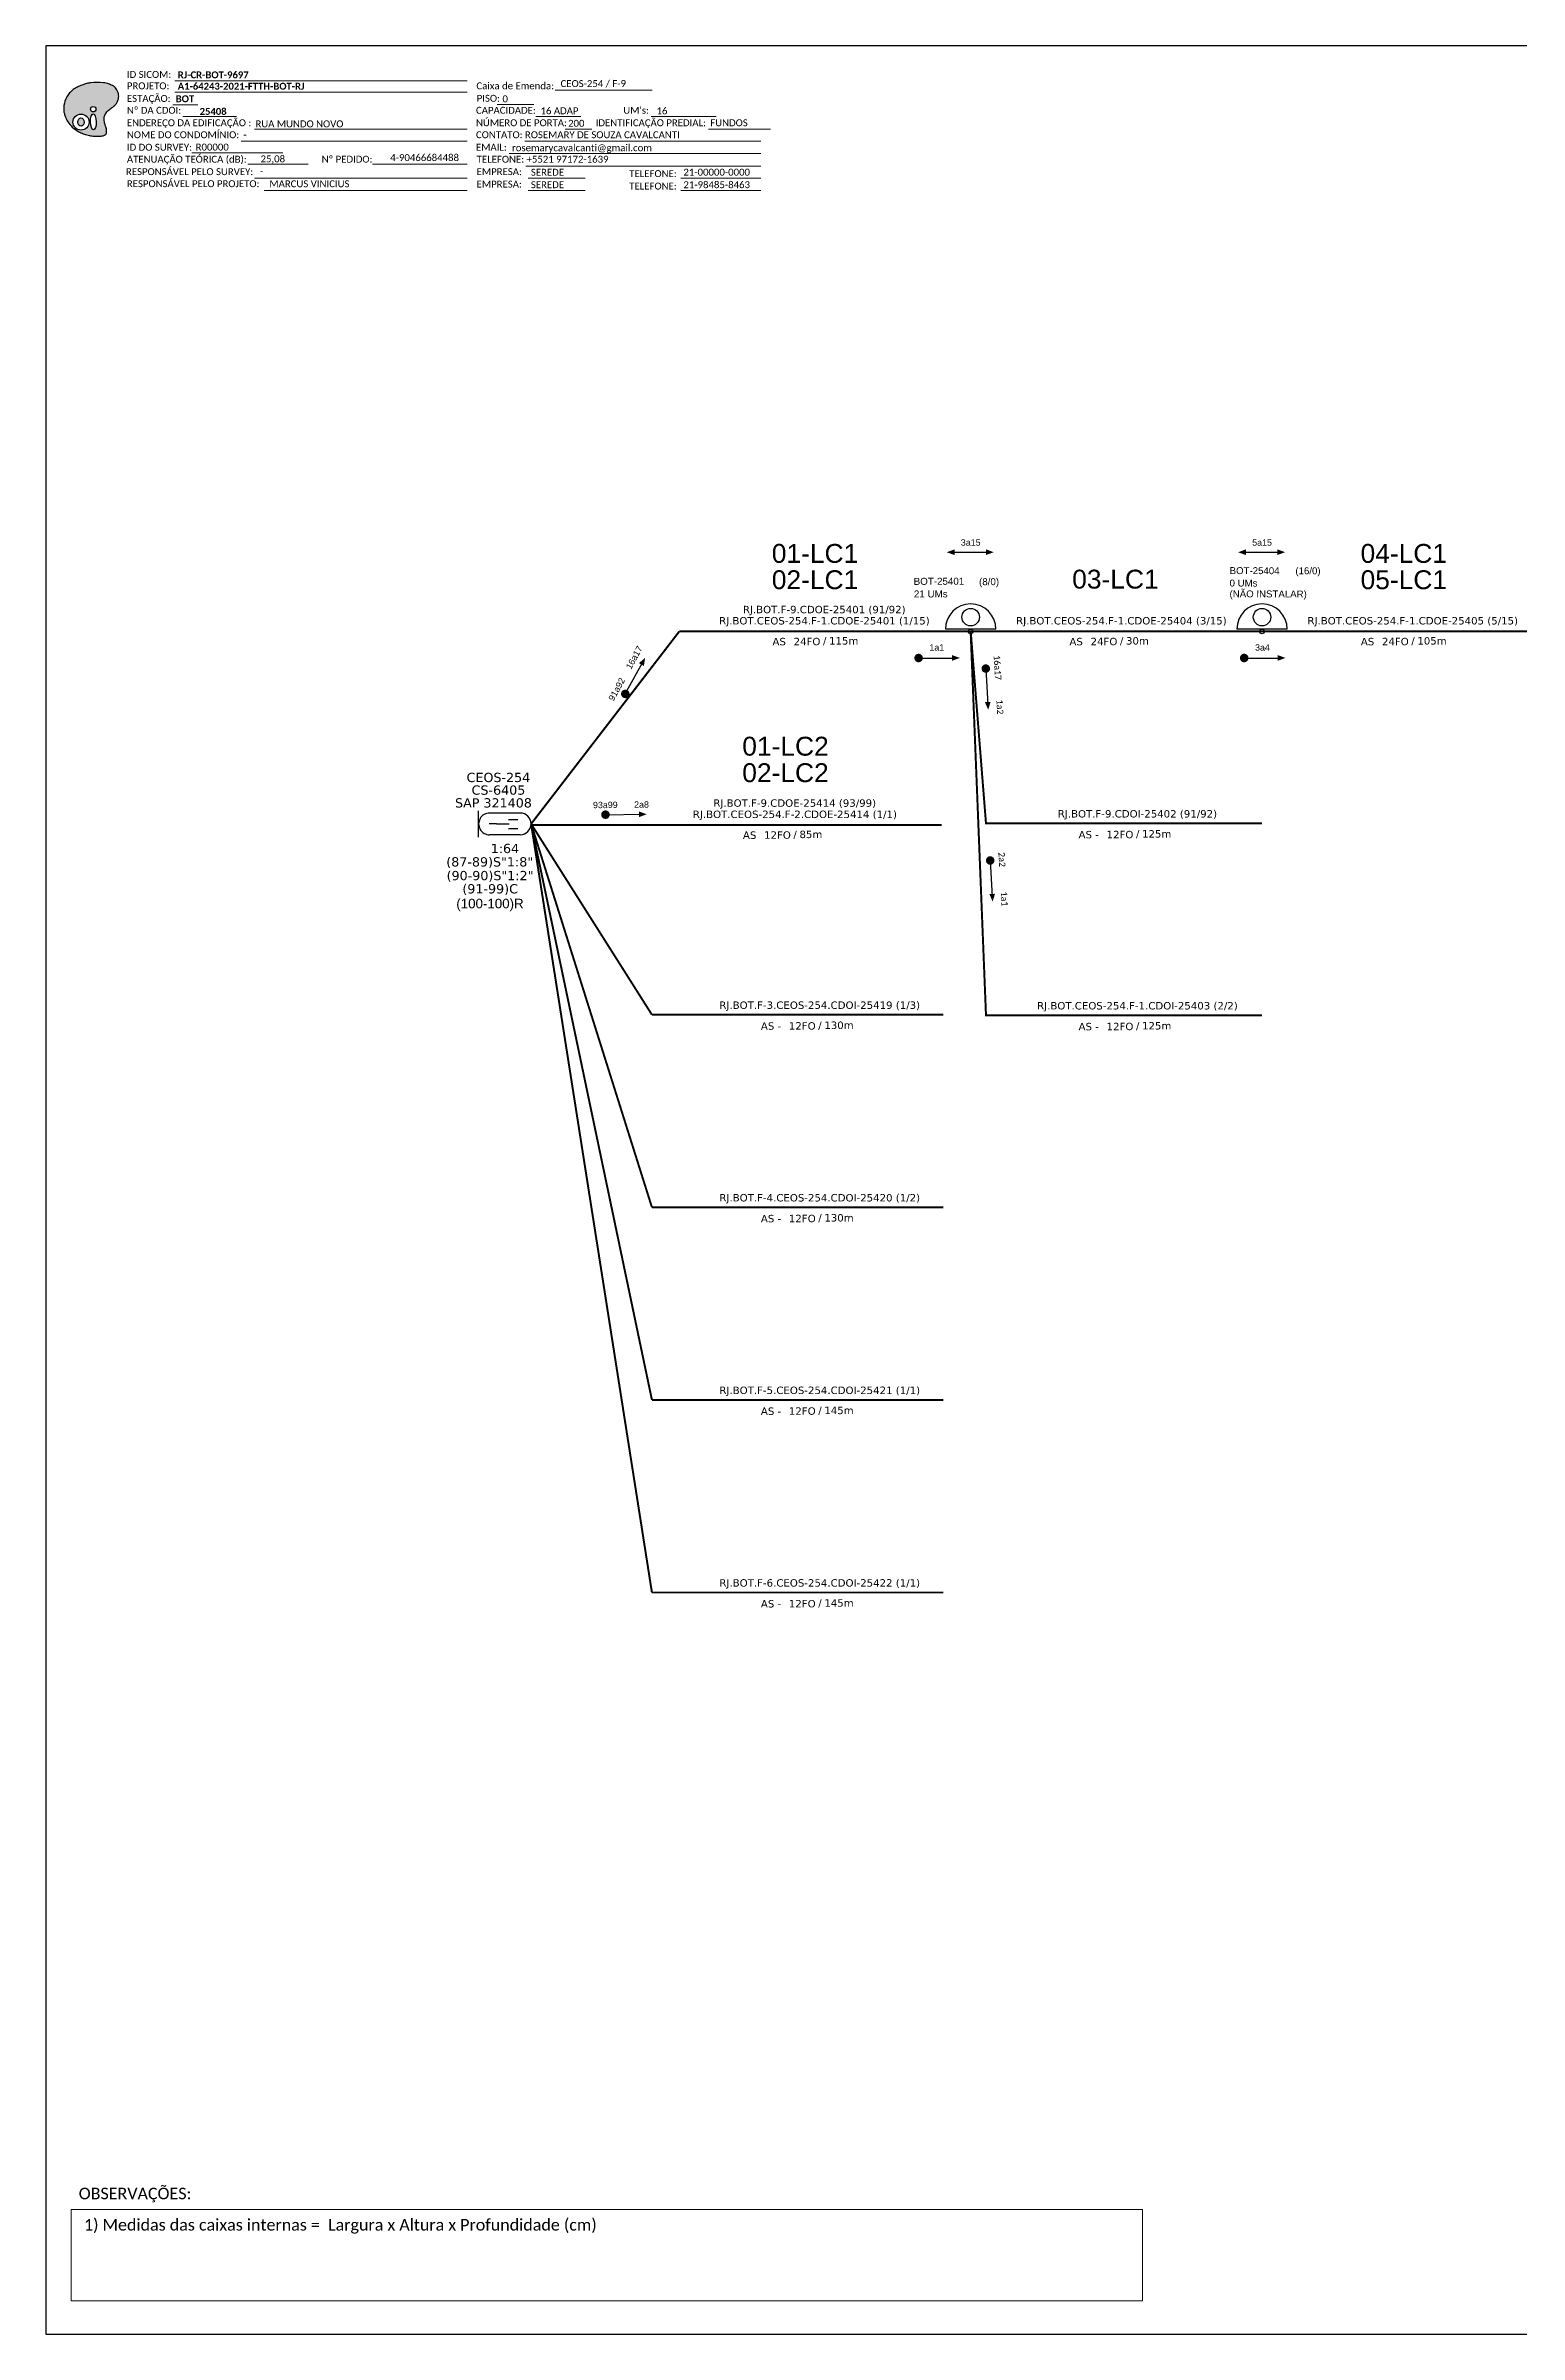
# Model space of a CAD drawing. Header units: inches. Extents: x 354 to 1192, y 694 to 1288.
# Drawn here: x 354 to 736, y 694 to 1288 of the extents above; entities that cross this region are included whole.
import ezdxf
from ezdxf.enums import TextEntityAlignment as Align

# ---------------------------------------------------------------- set-up
doc = ezdxf.new("R2010")
doc.units = ezdxf.units.IN
doc.header["$MEASUREMENT"] = 0
doc.linetypes.add('ARILSUPP', pattern=[2.98, 1.42, -0.71, 0.14, -0.71])
doc.layers.add("20.0-LEGENDA DOS CDO'S", color=1, linetype='Continuous', lineweight=0)
doc.layers.add('40.1-ETIQUETAS', color=1, linetype='Continuous', lineweight=20)
for name, color, linetype in [('20.4-CEOS', 1, 'Continuous'), ('CAP a instalar', 1, 'Continuous'), ('label_cabos', 7, 'Continuous'), ('LC1', 3, 'Continuous'), ('SETA', 7, 'Continuous')]:
    doc.layers.add(name, color=color, linetype=linetype)
doc.styles.add('ARIAL', font='arial.ttf')
doc.styles.add('siredit', font='verdana.ttf')
doc.styles.add('WMF-Calibri0', font='calibri.ttf')
doc.styles.add('WMF-Calibri1', font='calibrib.ttf')
doc.linetypes.add('FENCELINE1', pattern='A,0.25,-0.1,[133,ltypeshp.shx,S=0.1,R=0,X=-0.1,Y=0],-0.1,1', length=1.45)

# ---------------------------------------------------------------- blocks, each defined once
blk = doc.blocks.new('OI')
h = blk.add_hatch(color=40)
edge = h.paths.add_edge_path()
edge.add_spline(control_points=[(4.35, -0.67), (3.92, -0.99), (3.26, -1.5), (2.81, -2.59), (2.9, -3.5), (3.06, -4.27), (3.31, -4.85), (3.37, -5.39), (3.4, -5.88), (3.2, -6.4), (2.54, -6.61), (1.65, -6.63), (0.55, -6.67), (-0.56, -6.42), (-1.61, -6.14), (-2.77, -5.61), (-3.92, -4.77), (-4.89, -3.7), (-5.34, -2.65), (-5.6, -1.94), (-5.85, -0.96), (-5.71, 0.47), (-5.1, 2.02), (-4.14, 3.02), (-3.3, 3.61), (-2.37, 4.16), (-1.36, 4.44), (-0.56, 4.7), (0.79, 4.85), (2.24, 4.97), (3.79, 4.57), (4.67, 4.21), (5.44, 3.65), (5.76, 2.99), (6.03, 2.21), (6.01, 1.46), (5.72, 0.64), (5.31, 0.08), (4.88, -0.38), (4.51, -0.55), (4.35, -0.67)], knot_values=[0, 0, 0, 0, 1.60434, 2.417191, 3.427595, 4.282808, 4.776746, 5.304182, 5.888771, 6.258406, 6.858137, 7.79129, 8.986195, 10.124242, 11.187857, 12.242908, 13.953784, 15.414161, 16.515391, 17.349188, 17.675853, 19.552021, 21.515531, 22.568638, 23.63245, 24.621084, 25.782718, 26.745347, 27.142653, 29.870543, 31.004649, 31.921532, 32.709589, 33.801391, 34.042471, 35.192333, 35.971461, 36.628871, 37.254359, 37.836911, 37.836911, 37.836911, 37.836911], degree=3, periodic=0)
h.paths.add_polyline_path([(1.13, -0.87, -1), (-0.04, -0.87, -1)], flags=16)
edge = h.paths.add_edge_path(flags=16)
edge.add_ellipse((0.56, -3.59), major_axis=(-0.02, 1.71), ratio=0.361305, start_angle=0, end_angle=360)
h.paths.add_polyline_path([(-0.36, -3.62, -1), (-3.8, -3.62, -1)], flags=16)
edge = h.paths.add_edge_path(flags=0)
edge.add_ellipse((-2.08, -3.62), major_axis=(0, 0.885), ratio=0.758294, start_angle=0, end_angle=360)
at = {"color": 40}
for centre, radius in [((-2.08, -3.62), 1.72), ((0.54, -0.87), 0.587)]:
    blk.add_circle(centre, radius, dxfattribs=at)
blk.add_ellipse((-2.08, -3.62), major_axis=(0, 0.885), ratio=0.758294, start_param=-3.141592653589792, end_param=3.141592653589792, dxfattribs=at)
blk.add_ellipse((0.56, -3.59), major_axis=(-0.02, 1.71), ratio=0.361305, dxfattribs=at)
at = {"color": 40, "start_tangent": (-0.800898, -0.598801), "end_tangent": (-0.800898, -0.598801)}
blk.add_spline([(4.35, -0.67), (3.2, -1.78), (2.9, -2.54), (2.92, -3.55), (3.12, -4.38), (3.28, -4.85), (3.37, -5.37), (3.35, -5.95), (3.2, -6.29), (2.66, -6.55), (1.73, -6.63), (0.54, -6.62), (-0.58, -6.41), (-1.6, -6.11), (-2.56, -5.67), (-3.95, -4.67), (-4.89, -3.56), (-5.37, -2.56), (-5.64, -1.78), (-5.72, -1.46), (-5.63, 0.42), (-4.84, 2.22), (-4.13, 2.99), (-3.27, 3.62), (-2.4, 4.09), (-1.3, 4.47), (-0.37, 4.72), (0.02, 4.77), (2.75, 4.8), (3.85, 4.53), (4.69, 4.16), (5.31, 3.68), (5.85, 2.73), (5.93, 2.5), (5.94, 1.35), (5.67, 0.62), (5.29, 0.08), (4.84, -0.36), (4.35, -0.67)], degree=3, dxfattribs=at)

msp = doc.modelspace()

# ---------------------------------------------------------------- linework, layer by layer
at = {"color": 0}
msp.add_line((675.98, 1136.67), (662.89, 1136.67), dxfattribs=at)
at = {"color": 0, "lineweight": 0}
for p, q in [((360.18, 726.47), (638.43, 726.47)), ((360.18, 702.77), (360.18, 726.47)), ((638.43, 726.47), (638.43, 702.77)), ((638.43, 702.77), (360.18, 702.77))]:
    msp.add_line(p, q, dxfattribs=at)
msp.add_lwpolyline([(353.62, 694.08), (1192.19, 694.08), (1192.19, 1288.08), (353.62, 1288.08), (353.62, 694.08)])
at = {"color": 7, "lineweight": 0}
for points in [[(387.1, 1278.99), (463.07, 1278.99)], [(386.58, 1272.76), (393.13, 1272.76)], [(387.1, 1276.04), (463.07, 1276.04)], [(470.86, 1272.81), (480.35, 1272.81)], [(485.91, 1276.53), (511.04, 1276.53)], [(389.24, 1269.69), (403.18, 1269.69)], [(407.81, 1266.46), (463.07, 1266.46)], [(480.91, 1269.69), (492.53, 1269.69)], [(488.5, 1266.46), (495.44, 1266.46)], [(510.86, 1269.69), (527.71, 1269.69)], [(525.67, 1266.46), (541.85, 1266.46)], [(391.56, 1260.28), (415.19, 1260.28)], [(404.4, 1263.34), (463.07, 1263.34)], [(473.99, 1260.11), (539.26, 1260.11)], [(478.03, 1263.34), (539.26, 1263.34)], [(406.1, 1257.31), (421.77, 1257.31)], [(407.81, 1253.76), (463.07, 1253.76)], [(438.43, 1257.32), (462.92, 1257.32)], [(438.93, 1257.32), (463.08, 1257.32)], [(478.28, 1256.87), (539.26, 1256.87)], [(478.88, 1253.76), (493.68, 1253.76)], [(518.49, 1253.76), (539.26, 1253.76)], [(410.3, 1250.52), (463.07, 1250.52)], [(478.88, 1250.52), (493.68, 1250.52)], [(518.49, 1250.52), (539.26, 1250.52)]]:
    msp.add_lwpolyline(points, dxfattribs=at)
at = {"color": 0, "const_width": 1.1}
for points in [[(579.71, 1129.17, 1), (580.81, 1129.17, 1)], [(664.26, 1129.17, 1), (665.36, 1129.17, 1)], [(597.68, 1126.98, 1), (597.74, 1125.88, 1)], [(503.84, 1119.36, 1), (504.37, 1120.33, 1)], [(498.4, 1088.5, 1), (499.5, 1088.51, 1)], [(598.82, 1077.16, 1), (598.89, 1076.06, 1)]]:
    msp.add_lwpolyline(points, format="xyb", close=True, dxfattribs=at)
at = {"color": 0}
for centre, major_axis, start_param, end_param in [((669.44, 1136.67), (-4.63, 4.63), 3.926991, 7.068583), ((669.44, 1139.78), (1.6, 1.6), 5.497787, 11.780972), ((669.44, 1136.07), (-0.428, 0.428), 3.926991, 10.210176)]:
    msp.add_ellipse(centre, major_axis=major_axis, ratio=1, start_param=start_param, end_param=end_param, dxfattribs=at)
at = {"layer": '20.4-CEOS', "color": 0}
for p, q in [((466.03, 1082.69), (466.03, 1089.53)), ((468.86, 1088.94), (476.81, 1088.94)), ((473.78, 1087.24), (476.19, 1087.24)), ((470.64, 1086.11), (468.73, 1086.11)), ((476.81, 1083.28), (468.86, 1083.28)), ((470.64, 1086.11), (473.93, 1086.11)), ((473.78, 1084.88), (476.19, 1084.88))]:
    msp.add_line(p, q, dxfattribs=at)
for centre, start_param, end_param in [((468.86, 1086.11), 0.785398, 3.926991), ((476.81, 1086.11), 3.926991, 7.068583)]:
    msp.add_ellipse(centre, major_axis=(2, 2), ratio=1, start_param=start_param, end_param=end_param, dxfattribs=at)
at = {"layer": 'CAP a instalar', "color": 0, "linetype": 'FENCELINE1', "ltscale": 7, "const_width": 0.513}
for points in [[(518.13, 1136.07), (479.65, 1086.11)], [(593.78, 1136.07), (518.13, 1136.07)], [(669.42, 1086.25), (597.76, 1086.25), (593.79, 1136.07)], [(669.42, 1036.43), (597.76, 1036.43), (593.78, 1136.07)], [(669.44, 1136.07), (593.79, 1136.07)], [(745.09, 1136.07), (669.44, 1136.07)], [(586.29, 1085.83), (479.43, 1085.83)], [(511.02, 1036.58), (479.65, 1086.11)], [(511.02, 986.59), (479.65, 1086.11)], [(511.02, 936.6), (479.65, 1086.11)], [(511.02, 886.61), (479.65, 1086.11)], [(586.67, 1036.58), (511.02, 1036.58)], [(586.67, 986.59), (511.02, 986.59)], [(586.67, 936.6), (511.02, 936.6)], [(586.67, 886.61), (511.02, 886.61)]]:
    msp.add_lwpolyline(points, dxfattribs=at)
at = {"layer": 'label_cabos', "color": 0}
msp.add_line((600.33, 1136.67), (587.24, 1136.67), dxfattribs=at)
for centre, major_axis, start_param, end_param in [((593.78, 1136.67), (-4.63, 4.63), 3.926991, 7.068583), ((593.78, 1139.78), (1.6, 1.6), 5.497787, 11.780972), ((593.79, 1136.07), (0.428, 0.428), 5.497787, 11.780972)]:
    msp.add_ellipse(centre, major_axis=major_axis, ratio=1, start_param=start_param, end_param=end_param, dxfattribs=at)
at = {"layer": 'SETA', "color": 0}
for p, q in [((589.06, 1156.62), (598.52, 1156.62)), ((664.72, 1156.62), (674.17, 1156.62))]:
    msp.add_line(p, q, dxfattribs=at)
for points in [[(580.26, 1129.17), (589.72, 1129.17)], [(664.81, 1129.17), (674.26, 1129.17)], [(504.11, 1119.85), (508.66, 1128.13)], [(597.71, 1126.43), (598.25, 1116.99)], [(498.95, 1088.5), (508.41, 1088.6)], [(598.85, 1076.61), (599.4, 1067.17)]]:
    msp.add_lwpolyline(points, dxfattribs=at)
for points in [[(589.59, 1155.89), (587.58, 1156.62), (589.59, 1157.36)], [(597.76, 1157.37), (599.78, 1156.63), (597.76, 1155.9)], [(665.25, 1155.89), (663.23, 1156.62), (665.25, 1157.36)], [(673.41, 1157.37), (675.43, 1156.63), (673.41, 1155.9)], [(507.64, 1127.83), (509.26, 1129.24), (508.93, 1127.12)], [(588.96, 1129.92), (590.97, 1129.19), (588.96, 1128.45)], [(673.51, 1129.92), (675.52, 1129.19), (673.51, 1128.45)], [(598.96, 1117.79), (598.34, 1115.74), (597.49, 1117.71)], [(507.64, 1089.34), (509.67, 1088.62), (507.66, 1087.87)], [(600.1, 1067.97), (599.49, 1065.92), (598.64, 1067.89)]]:
    msp.add_solid(points, dxfattribs=at)

# ---------------------------------------------------------------- block references
at = {"color": 7, "xscale": 1.213923925196705, "yscale": 1.21392392515554, "zscale": 1.213923925163967, "rotation": 0.153289602326381}
msp.add_blockref('OI', (365.29, 1272.67), dxfattribs=at)

# ---------------------------------------------------------------- texts
at = {"color": 7, "lineweight": 0, "style": 'WMF-Calibri0'}
for s, height, p in [('PROJETO:', 1.793, (374.69, 1276.79)), ('ID SICOM:', 1.793, (374.69, 1279.74)), ('Caixa de Emenda:', 1.7927, (465.45, 1276.79)), ('ESTAÇÃO:', 1.793, (374.69, 1273.51)), ('Nº DA CDOI:', 1.7927, (374.69, 1270.44)), ('CAPACIDADE:', 1.7927, (465.34, 1270.44)), ('PISO:', 1.793, (465.52, 1273.55)), ("UM's:", 1.793, (503.59, 1270.44)), ('ENDEREÇO DA EDIFICAÇÃO :', 1.7927, (374.69, 1267.2)), ('NOME DO CONDOMÍNIO:', 1.7927, (374.69, 1264.09)), ('CONTATO: ROSEMARY DE SOUZA CAVALCANTI', 1.7927, (465.34, 1264.09)), ('NÚMERO DE PORTA:', 1.7927, (465.34, 1267.2)), ('IDENTIFICAÇÃO PREDIAL:', 1.7927, (496.42, 1267.2)), ('FUNDOS', 1.793, (526.17, 1267.2)), ('ATENUAÇÃO TEÓRICA (dB):', 1.7927, (374.69, 1257.74)), ('ID DO SURVEY:', 1.7927, (374.69, 1260.85)), ('-', 1.79, (404.91, 1264.09)), ('Nº PEDIDO:', 1.793, (425.28, 1257.75)), ('EMAIL:', 1.793, (465.34, 1260.85)), ('TELEFONE: +5521 97172-1639', 1.7927, (465.52, 1257.74)), ('RESPONSÁVEL PELO SURVEY:', 1.7927, (374.45, 1254.51)), ('RESPONSÁVEL PELO PROJETO:', 1.7927, (374.69, 1251.39)), ('EMPRESA:', 1.793, (465.52, 1254.51)), ('TELEFONE:', 1.793, (505.13, 1254)), ('EMPRESA:', 1.793, (465.52, 1251.27)), ('TELEFONE:', 1.793, (505.13, 1250.76))]:
    msp.add_text(s, height=height, dxfattribs=at).set_placement(p)
at = {"color": 7, "linetype": 'Continuous'}
for s, height, style, p in [('A1-64243-2021-FTTH-BOT-RJ', 1.7927, 'WMF-Calibri1', (387.89, 1276.69)), ('RJ-CR-BOT-9697 ', 1.7927, 'WMF-Calibri1', (387.89, 1279.64)), ('CEOS-254 / F-9', 1.7927, 'WMF-Calibri0', (487.3, 1277.37)), ('BOT', 1.793, 'WMF-Calibri1', (387.37, 1273.42)), ('0', 1.79, 'WMF-Calibri0', (472.22, 1273.41)), ('RUA MUNDO NOVO', 1.7927, 'WMF-Calibri0', (408.08, 1266.92)), ('200', 1.793, 'WMF-Calibri0', (489.25, 1267.06)), ('rosemarycavalcanti@gmail.com', 1.7927, 'WMF-Calibri0', (474.69, 1260.71)), ('-', 1.79, 'WMF-Calibri0', (409.21, 1254.6)), ('SEREDE', 1.793, 'WMF-Calibri0', (479.59, 1254.36)), ('21-00000-0000', 1.7927, 'WMF-Calibri0', (519.19, 1254.38)), ('MARCUS VINICIUS', 1.7927, 'WMF-Calibri0', (411.7, 1251.36)), ('SEREDE', 1.793, 'WMF-Calibri0', (479.59, 1251.12)), ('21-98485-8463', 1.7927, 'WMF-Calibri0', (519.19, 1251.12))]:
    msp.add_text(s, height=height, dxfattribs=dict(at, style=style)).set_placement(p)
at = {"color": 7, "linetype": 'Continuous', "style": 'WMF-Calibri1'}
msp.add_text('25408', height=1.793, dxfattribs=at).set_placement((397.08, 1270.15), align=Align.CENTER)
at = {"color": 0, "linetype": 'Continuous', "style": 'WMF-Calibri0'}
for s, p in [('16 ADAP', (482.09, 1270.31)), ('16', (512.21, 1270.29)), ('R00000', (392.55, 1260.89))]:
    msp.add_text(s, height=1.793, dxfattribs=at).set_placement(p)
at = {"color": 0, "lineweight": 0, "style": 'WMF-Calibri0'}
msp.add_text('25,08', height=1.793, dxfattribs=at).set_placement((409.4, 1257.83))
at = {"color": 7, "style": 'WMF-Calibri0'}
msp.add_text('4-90466684488', height=1.7927, dxfattribs=at).set_placement((443.07, 1258.16))
at = {"color": 0, "style": 'ARIAL'}
for s, height, p in [('3a15', 1.65, (593.79, 1158.33)), ('5a15', 1.65, (669.44, 1158.33)), ('1a1', 1.65, (584.99, 1131.09)), ('3a4', 1.65, (669.54, 1131.09)), ('(100-100)R', 2.475, (468.97, 1064.2))]:
    msp.add_text(s, height=height, dxfattribs=at).set_placement(p, align=Align.CENTER)
for s, rotation, p in [('16a17', 61.18528, (507.13, 1128.89)), ('91a92', 61.18528, (502.6, 1120.66)), ('93a99', 0.57057, (498.93, 1090.21)), ('2a8', 0.57057, (508.32, 1090.31))]:
    msp.add_text(s, height=1.65, rotation=rotation, dxfattribs=at).set_placement(p, align=Align.CENTER)
at = {"color": 0, "char_height": 1.65, "width": 27.8947, "attachment_point": 5, "rotation": 273.3058}
for s, insert in [('{\\fCalibri|b0|i0|c0|p34;\\C7;16a17}', (600.75, 1126.67)), ('{\\fCalibri|b0|i0|c0|p34;\\C7;1a2}', (601.38, 1116.45)), ('{\\fCalibri|b0|i0|c0|p34;\\C7;2a2}', (601.9, 1076.85)), ('{\\fCalibri|b0|i0|c0|p34;\\C7;1a1}', (602.52, 1066.63))]:
    msp.add_mtext(s, dxfattribs=dict(at, insert=insert))
at = {"lineweight": 0, "char_height": 3, "width": 277.1819, "attachment_point": 1, "style": 'WMF-Calibri0'}
for s, insert in [('OBSERVAÇÕES:', (362.19, 732.11)), ('1) Medidas das caixas internas =  Largura x Altura x Profundidade (cm)', (363.54, 723.99))]:
    msp.add_mtext(s, dxfattribs=dict(at, insert=insert))
at = {"layer": "20.0-LEGENDA DOS CDO'S", "color": 0, "style": 'ARIAL', "width": 1}
for s, height, p in [('BOT-25404', 1.795, (661.02, 1150.96)), ('0 UMs', 1.795, (661.01, 1147.73)), ('(NÃO INSTALAR)', 1.7951, (661, 1144.93))]:
    msp.add_text(s, height=height, rotation=359.85618, dxfattribs=at).set_placement(p)
msp.add_text('(16/0)', height=1.795, rotation=359.85618, dxfattribs=at).set_placement((681.37, 1150.91), align=Align.CENTER)
at = {"layer": "20.0-LEGENDA DOS CDO'S", "color": 0, "style": 'ARIAL'}
for s, p in [('21 UMs', (579.05, 1144.88)), ('BOT-25401', (578.99, 1148.16))]:
    msp.add_text(s, height=1.817, rotation=0.11799, dxfattribs=at).set_placement(p)
msp.add_text('       (8/0)', height=1.8175, rotation=0.11799, dxfattribs=at).set_placement((596.09, 1148.07), align=Align.CENTER)
at = {"layer": '20.4-CEOS', "color": 0, "style": 'siredit'}
for s, height, p in [('CEOS-254', 2.401, (471.16, 1099.37)), ('CS-6405', 2.401, (471.17, 1096.09)), ('SAP 321408', 2.401, (469.87, 1092.77)), ('(87-89)S"1:8"', 2.4008, (468.9, 1077.46)), ('1:64', 2.401, (472.84, 1080.93)), ('(90-90)S"1:2"', 2.4008, (468.98, 1073.9)), ('(91-99)C', 2.401, (469.02, 1070.47))]:
    msp.add_text(s, height=height, dxfattribs=at).set_placement(p, align=Align.TOP_CENTER)
at = {"layer": '40.1-ETIQUETAS', "color": 0, "style": 'siredit'}
for s, p in [('RJ.BOT.F-9.CDOE-25401 (91/92)', (555.76, 1141.75)), ('RJ.BOT.CEOS-254.F-1.CDOE-25401 (1/15)', (555.81, 1138.84)), ('RJ.BOT.CEOS-254.F-1.CDOE-25404 (3/15)', (632.92, 1138.84)), ('RJ.BOT.CEOS-254.F-1.CDOE-25405 (5/15)', (708.57, 1138.84)), ('RJ.BOT.CEOS-254.F-2.CDOE-25414 (1/1)', (548.14, 1088.6)), ('RJ.BOT.F-9.CDOE-25414 (93/99)', (548.09, 1091.52)), ('RJ.BOT.F-9.CDOI-25402 (91/92)', (637.08, 1088.73)), ('RJ.BOT.F-3.CEOS-254.CDOI-25419 (1/3)', (554.59, 1039.06)), ('RJ.BOT.CEOS-254.F-1.CDOI-25403 (2/2)', (637.08, 1038.91)), ('RJ.BOT.F-4.CEOS-254.CDOI-25420 (1/2)', (554.59, 989.07)), ('RJ.BOT.F-5.CEOS-254.CDOI-25421 (1/1)', (554.59, 939.09)), ('RJ.BOT.F-6.CEOS-254.CDOI-25422 (1/1)', (554.59, 889.1))]:
    msp.add_text(s, height=1.9246, dxfattribs=at).set_placement(p, align=Align.MIDDLE_CENTER)
for s, height, p in [('/', 1.92, (556.32, 1133.63)), ('/', 1.92, (633.43, 1133.63)), ('/', 1.92, (709.08, 1133.63)), ('AS', 1.925, (545.8, 1133.43)), ('24FO', 1.925, (554.76, 1133.45)), ('AS', 1.925, (622.91, 1133.43)), ('24FO', 1.925, (631.87, 1133.45)), ('AS', 1.925, (698.57, 1133.43)), ('24FO', 1.925, (707.52, 1133.45)), ('AS', 1.925, (538.13, 1083.19)), ('12FO', 1.925, (547.09, 1083.22)), ('/', 1.92, (548.64, 1083.39)), ('AS -', 1.925, (627.07, 1083.32)), ('12FO', 1.925, (636.03, 1083.35)), ('/', 1.92, (637.59, 1083.53)), ('AS -', 1.925, (544.58, 1033.65)), ('12FO', 1.925, (553.54, 1033.68)), ('/', 1.92, (555.1, 1033.85)), ('AS -', 1.925, (627.07, 1033.5)), ('12FO', 1.925, (636.03, 1033.53)), ('/', 1.92, (637.59, 1033.71)), ('AS -', 1.925, (544.58, 983.66)), ('12FO', 1.925, (553.54, 983.69)), ('/', 1.92, (555.1, 983.87)), ('AS -', 1.925, (544.58, 933.67)), ('12FO', 1.925, (553.54, 933.7)), ('/', 1.92, (555.1, 933.88)), ('AS -', 1.925, (544.58, 883.68)), ('12FO', 1.925, (553.54, 883.71)), ('/', 1.92, (555.1, 883.89))]:
    msp.add_text(s, height=height, dxfattribs=at).set_placement(p, align=Align.MIDDLE_RIGHT)
for s, p in [('115m', (557, 1133.63)), ('30m', (634.11, 1133.63)), ('105m', (709.76, 1133.63)), ('85m', (549.33, 1083.39)), ('125m', (638.27, 1083.53)), ('130m', (555.78, 1033.85)), ('125m', (638.27, 1033.71)), ('130m', (555.78, 983.87)), ('145m', (555.78, 933.88)), ('145m', (555.78, 883.89))]:
    msp.add_text(s, height=1.925, dxfattribs=at).set_placement(p, align=Align.MIDDLE_LEFT)
at = {"layer": 'LC1', "color": 0, "linetype": 'ARILSUPP', "style": 'ARIAL'}
for s, p in [('01-LC1', (553.37, 1156.32)), ('04-LC1', (706.25, 1156.32)), ('02-LC1', (553.37, 1149.49)), ('03-LC1', (631.37, 1149.64)), ('05-LC1', (706.25, 1149.49)), ('01-LC2', (545.7, 1106.28)), ('02-LC2', (545.7, 1099.4))]:
    msp.add_text(s, height=4.9, dxfattribs=at).set_placement(p, align=Align.MIDDLE_CENTER)

doc.saveas('drawing.dxf')
